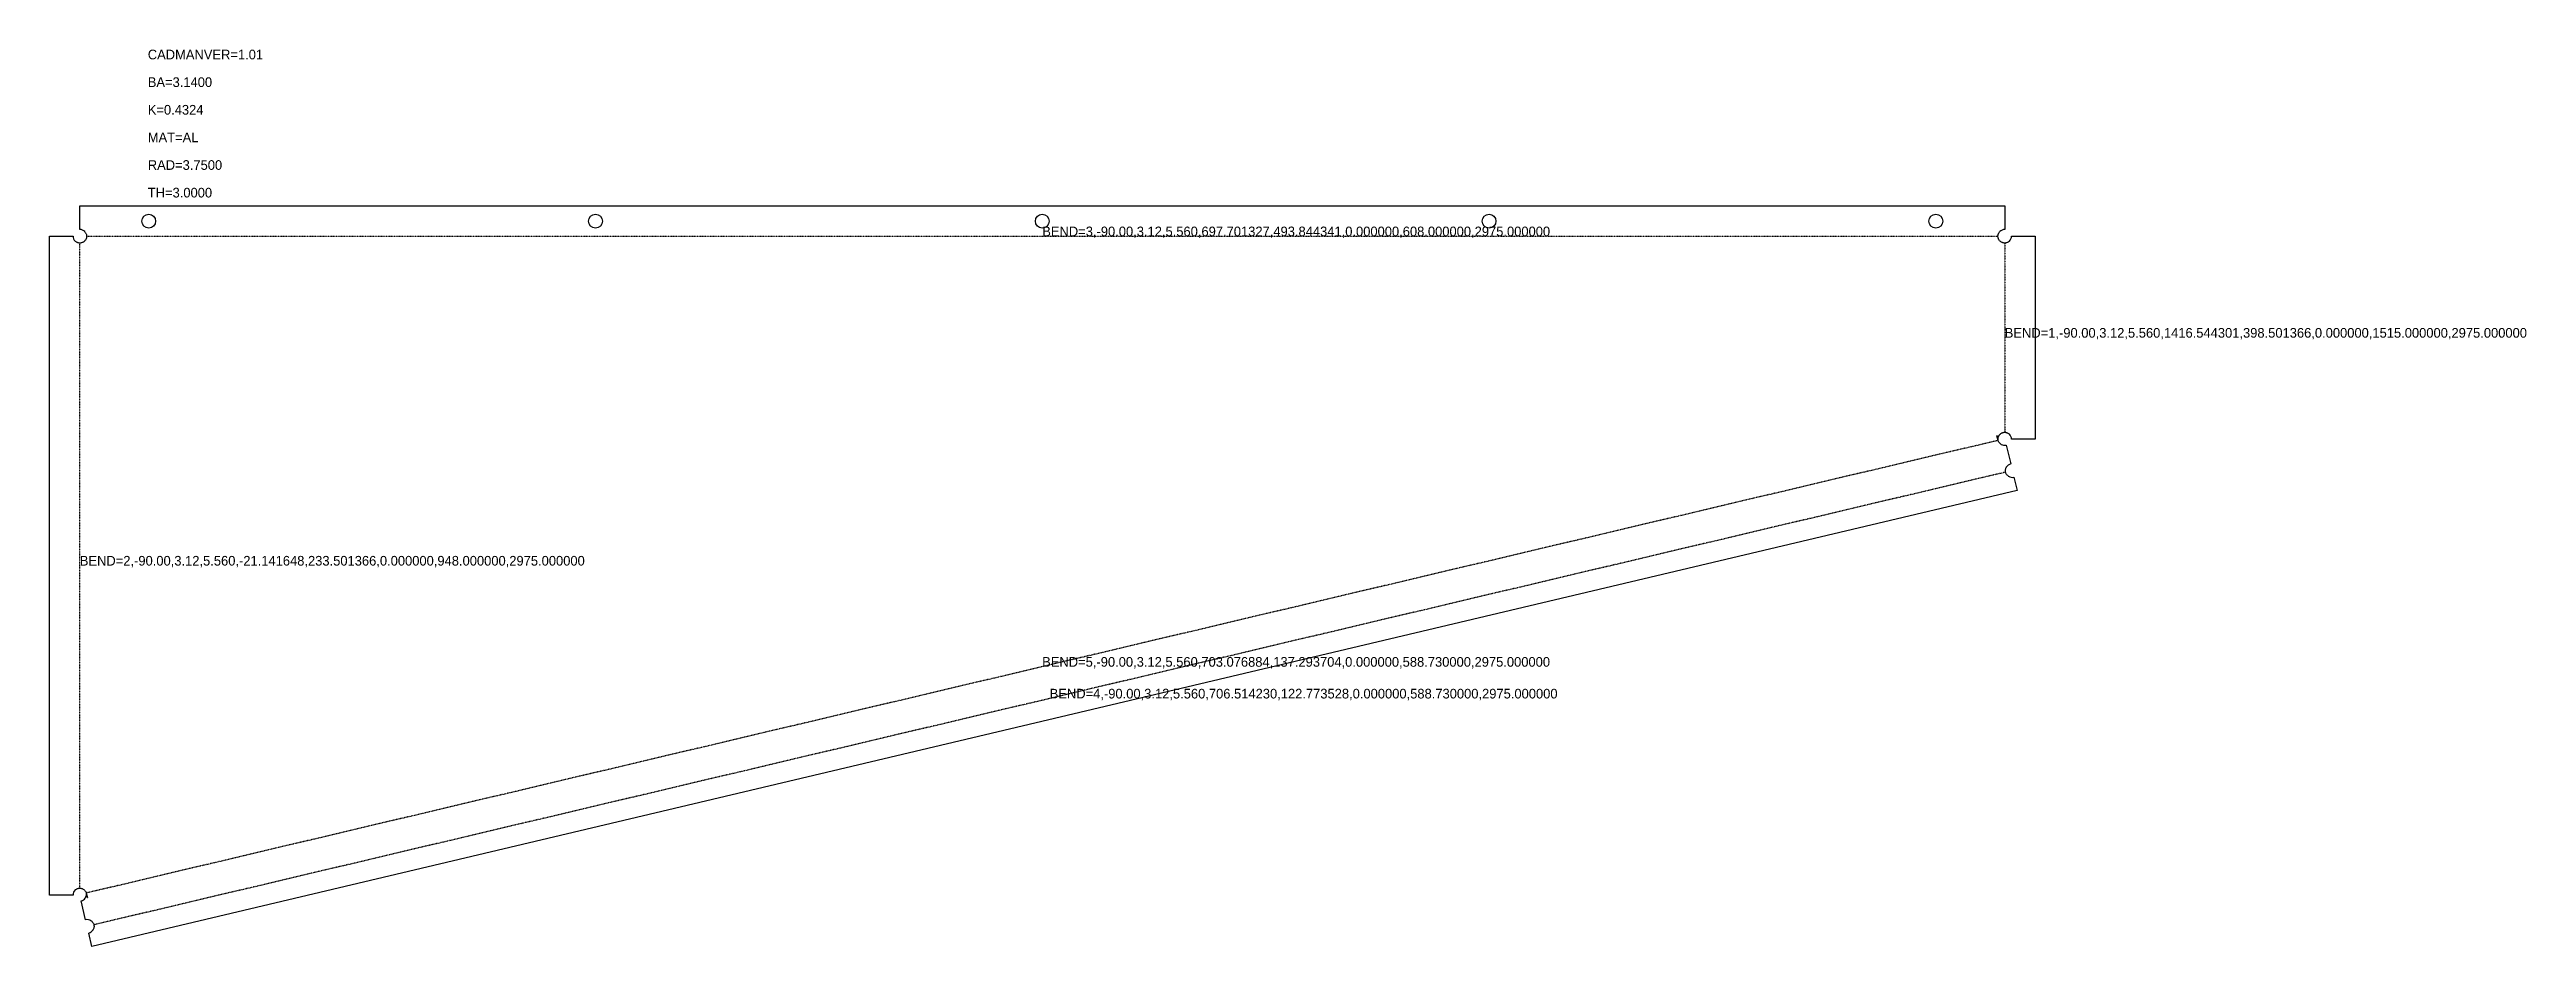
# Model space of a CAD drawing. Extents: x -21 to 1772, y -42 to 607.
import ezdxf

# ---------------------------------------------------------------- set-up
doc = ezdxf.new("R2010")
doc.units = 0
doc.header["$LTSCALE"] = 0.2
doc.linetypes.add('BORDER', pattern=[1.75, 0.5, -0.25, 0.5, -0.25, 0, -0.25])

msp = doc.modelspace()

# ---------------------------------------------------------------- linework, layer by layer
at = {"layer": '1', "color": 7, "linetype": 'CONTINUOUS'}
for p, q in [((0.701327, 476.844341), (0.701327, 493.844341)), ((0.701327, 493.844341), (1394.701327, 493.844341)), ((1394.701327, 493.844341), (1394.701327, 476.844341)), ((-21.141648, -4.998634), (-21.141648, 472.001366)), ((-21.141648, 472.001366), (-4.141648, 472.001366)), ((-2.559947, 468.352362), (-2.396965, 468.243874)), ((-1.940524, 467.911504), (-2.396965, 468.243874)), ((-1.534842, 467.642949), (-1.940524, 467.911504)), ((-1.178823, 467.438102), (-1.534842, 467.642949)), ((-0.871215, 467.296996), (-1.178823, 467.438102)), ((-0.847448, 467.287917), (-0.871215, 467.296996)), ((-0.823618, 467.27898), (-0.847448, 467.287917)), ((-0.77578, 467.261539), (-0.823618, 467.27898)), ((-0.679358, 467.228354), (-0.77578, 467.261539)), ((-0.48353, 467.168819), (-0.679358, 467.228354)), ((-0.079534, 467.077047), (-0.48353, 467.168819)), ((0.341773, 467.021685), (-0.079534, 467.077047)), ((0.779839, 467.002732), (0.341773, 467.021685)), ((1.224392, 467.021461), (0.779839, 467.002732)), ((1.653477, 467.079165), (1.224392, 467.021461)), ((2.067722, 467.175846), (1.653477, 467.079165)), ((2.468872, 467.311504), (2.067722, 467.175846)), ((2.857494, 467.486173), (2.468872, 467.311504)), ((3.234618, 467.699846), (2.857494, 467.486173)), ((3.601011, 467.952437), (3.234618, 467.699846)), ((4, 468.243874), (3.601011, 467.952437)), ((4.458819, 475.099658), (4.35033, 475.26264)), ((4.35033, 468.583067), (4.458819, 468.746049)), ((4.458819, 475.099658), (4.750256, 474.744025)), ((4.791189, 469.202495), (4.458819, 468.746049)), ((4.750256, 474.744025), (5.002846, 474.377632)), ((5.059744, 469.608172), (4.791189, 469.202495)), ((5.002846, 474.377632), (5.21652, 474.000508)), ((5.264591, 469.964192), (5.059744, 469.608172)), ((5.21652, 474.000508), (5.391189, 473.611886)), ((5.405697, 470.271799), (5.264591, 469.964192)), ((5.391189, 473.611886), (5.526846, 473.210736)), ((5.414776, 470.295566), (5.405697, 470.271799)), ((5.423713, 470.319396), (5.414776, 470.295566)), ((5.441154, 470.367239), (5.423713, 470.319396)), ((5.474339, 470.463656), (5.441154, 470.367239)), ((5.533874, 470.659488), (5.474339, 470.463656)), ((5.526846, 473.210736), (5.623528, 472.796491)), ((5.625646, 471.06348), (5.533874, 470.659488)), ((5.623528, 472.796491), (5.681232, 472.367406)), ((5.681008, 471.484787), (5.625646, 471.06348)), ((5.699961, 471.922853), (5.681008, 471.484787)), ((5.681232, 472.367406), (5.699961, 471.922853)), ((1389.702693, 471.922853), (1389.721646, 472.36092)), ((1389.721421, 471.478301), (1389.702693, 471.922853)), ((1389.779126, 471.049216), (1389.721421, 471.478301)), ((1389.721646, 472.36092), (1389.777008, 472.782227)), ((1389.777008, 472.782227), (1389.86878, 473.186223)), ((1389.875807, 470.634971), (1389.779126, 471.049216)), ((1389.86878, 473.186223), (1389.928315, 473.382051)), ((1390.011465, 470.233821), (1389.875807, 470.634971)), ((1389.928315, 473.382051), (1389.9615, 473.478472)), ((1389.9615, 473.478472), (1389.978941, 473.526311)), ((1389.978941, 473.526311), (1389.987878, 473.550141)), ((1389.987878, 473.550141), (1389.996957, 473.573908)), ((1389.996957, 473.573908), (1390.138063, 473.881515)), ((1390.186134, 469.845199), (1390.011465, 470.233821)), ((1390.138063, 473.881515), (1390.342909, 474.237535)), ((1390.399807, 469.468075), (1390.186134, 469.845199)), ((1390.342909, 474.237535), (1390.611465, 474.643217)), ((1390.652398, 469.101682), (1390.399807, 469.468075)), ((1390.611465, 474.643217), (1390.943835, 475.099658)), ((1390.943835, 468.702693), (1390.652398, 469.101682)), ((1391.052322, 475.26264), (1390.943835, 475.099658)), ((1391.283028, 468.352363), (1391.446009, 468.243874)), ((1391.902456, 467.911504), (1391.446009, 468.243874)), ((1392.308132, 467.642949), (1391.902456, 467.911504)), ((1392.664152, 467.438102), (1392.308132, 467.642949)), ((1392.97176, 467.296996), (1392.664152, 467.438102)), ((1392.995526, 467.287917), (1392.97176, 467.296996)), ((1393.019357, 467.27898), (1392.995526, 467.287917)), ((1393.0672, 467.261539), (1393.019357, 467.27898)), ((1393.163616, 467.228354), (1393.0672, 467.261539)), ((1393.359449, 467.168819), (1393.163616, 467.228354)), ((1393.763441, 467.077047), (1393.359449, 467.168819)), ((1394.184747, 467.021685), (1393.763441, 467.077047)), ((1394.622814, 467.002732), (1394.184747, 467.021685)), ((1395.067366, 467.021461), (1394.622814, 467.002732)), ((1395.496451, 467.079165), (1395.067366, 467.021461)), ((1395.910697, 467.175846), (1395.496451, 467.079165)), ((1396.311847, 467.311504), (1395.910697, 467.175846)), ((1396.700469, 467.486173), (1396.311847, 467.311504)), ((1397.077593, 467.699846), (1396.700469, 467.486173)), ((1397.443986, 467.952437), (1397.077593, 467.699846)), ((1397.799619, 468.243874), (1397.443986, 467.952437)), ((1397.799619, 468.243874), (1397.9626, 468.352363)), ((1399.544301, 472.001366), (1416.544301, 472.001366)), ((1416.544301, 472.001366), (1416.544301, 325.001366)), ((1389.20114, 327.432619), (1388.998199, 327.384578)), ((1389.767559, 324.134615), (1388.998199, 327.384578)), ((1389.20114, 327.432619), (1389.703126, 324.580057)), ((1389.703126, 324.580057), (1389.722981, 325.044706)), ((1389.722981, 325.044706), (1389.822447, 325.547727)), ((1389.782826, 324.074904), (1389.767559, 324.134615)), ((1389.799307, 324.015697), (1389.782826, 324.074904)), ((1389.835619, 323.900029), (1389.799307, 324.015697)), ((1389.822447, 325.547727), (1389.916181, 326.451319)), ((1389.921936, 323.678389), (1389.835619, 323.900029)), ((1390.151701, 323.263863), (1389.921936, 323.678389)), ((1390.462148, 322.868415), (1390.151701, 323.263863)), ((1390.859439, 322.46677), (1390.462148, 322.868415)), ((1391.446009, 328.758858), (1391.283028, 328.65037)), ((1391.446009, 328.758858), (1391.801642, 329.050295)), ((1391.801642, 329.050295), (1392.168036, 329.302886)), ((1392.168036, 329.302886), (1392.545159, 329.516559)), ((1392.545159, 329.516559), (1392.933781, 329.691228)), ((1392.933781, 329.691228), (1393.334931, 329.826886)), ((1393.334931, 329.826886), (1393.749177, 329.923567)), ((1393.749177, 329.923567), (1394.178262, 329.981272)), ((1394.178262, 329.981272), (1394.622814, 330)), ((1394.622814, 330), (1395.060881, 329.981047)), ((1395.060881, 329.981047), (1395.482187, 329.925685)), ((1395.482187, 329.925685), (1395.886183, 329.833913)), ((1395.886183, 329.833913), (1396.082012, 329.774378)), ((1396.082012, 329.774378), (1396.178433, 329.741193)), ((1396.178433, 329.741193), (1396.226272, 329.723752)), ((1396.226272, 329.723752), (1396.250102, 329.714815)), ((1396.250102, 329.714815), (1396.273868, 329.705736)), ((1396.273868, 329.705736), (1396.581476, 329.56463)), ((1396.581476, 329.56463), (1396.937496, 329.359783)), ((1396.937496, 329.359783), (1397.343178, 329.091228)), ((1397.343178, 329.091228), (1397.799619, 328.758858)), ((1397.9626, 328.650371), (1397.799619, 328.758858)), ((1416.544301, 325.001366), (1399.544301, 325.001366)), ((1390.859439, 322.46677), (1391.42523, 321.827568)), ((1391.42523, 321.827568), (1392.060153, 321.245246)), ((1395.718091, 320.706302), (1398.943159, 307.082832)), ((1403.51423, 287.773528), (9.51423, -42.226472)), ((1395.083276, 302.40986), (1395.096102, 302.614137)), ((1395.087039, 301.995589), (1395.083276, 302.40986)), ((1395.130217, 301.572863), (1395.087039, 301.995589)), ((1395.096102, 302.614137), (1395.106178, 302.715609)), ((1395.106178, 302.715609), (1395.112133, 302.766183)), ((1395.112133, 302.766183), (1395.115337, 302.791426)), ((1395.115337, 302.791426), (1395.118696, 302.816649)), ((1395.118696, 302.816649), (1395.185147, 303.148485)), ((1395.212687, 301.142209), (1395.130217, 301.572863)), ((1395.185147, 303.148485), (1395.302472, 303.542119)), ((1395.333322, 300.713926), (1395.212687, 301.142209)), ((1395.302472, 303.542119), (1395.470349, 303.998755)), ((1395.488323, 300.309673), (1395.333322, 300.713926)), ((1395.470349, 303.998755), (1395.688635, 304.519486)), ((1395.677826, 299.928841), (1395.488323, 300.309673)), ((1395.902243, 299.569731), (1395.677826, 299.928841)), ((1395.756656, 304.703074), (1395.688635, 304.519486)), ((1396.161742, 299.231799), (1395.902243, 299.569731)), ((1396.456539, 298.914039), (1396.161742, 299.231799)), ((1396.786744, 298.61569), (1396.456539, 298.914039)), ((1397.152266, 298.336755), (1396.786744, 298.61569)), ((1397.152266, 298.336755), (1397.29538, 298.20315)), ((1401.210607, 297.504578), (1403.51423, 287.773528)), ((0.335287, -0.018728), (0.779839, 0)), ((0.779839, 0), (1.217906, -0.018953)), ((-4.141648, -4.998634), (-21.141648, -4.998634)), ((-2.396965, -1.241142), (-2.559947, -1.34963)), ((-2.396965, -1.241142), (-2.041332, -0.949705)), ((-2.041332, -0.949705), (-1.674939, -0.697114)), ((-1.674939, -0.697114), (-1.297815, -0.483441)), ((-1.297815, -0.483441), (-0.909193, -0.308772)), ((-0.909193, -0.308772), (-0.508043, -0.173114)), ((-0.508043, -0.173114), (-0.093798, -0.076433)), ((-0.093798, -0.076433), (0.335287, -0.018728)), ((1.217906, -0.018953), (1.639213, -0.074315)), ((1.639213, -0.074315), (2.043205, -0.166087)), ((4.943159, -22.917169), (1.718091, -9.293699)), ((2.043205, -0.166087), (2.239037, -0.225622)), ((2.239037, -0.225622), (2.335454, -0.258807)), ((2.335454, -0.258807), (2.383297, -0.276248)), ((2.383297, -0.276248), (2.407127, -0.285185)), ((2.407127, -0.285185), (2.430894, -0.294264)), ((2.430894, -0.294264), (2.738501, -0.43537)), ((2.738501, -0.43537), (3.094521, -0.640217)), ((3.094521, -0.640217), (3.661957, -0.908772)), ((3.661957, -0.908772), (4.057435, -1.483761)), ((4.408171, -1.893577), (4.057435, -1.483761)), ((4.408171, -1.893577), (4.805461, -2.295225)), ((4.746176, -7.171981), (5.052639, -6.366805)), ((4.805461, -2.295225), (5.115906, -2.690669)), ((5.052639, -6.366805), (5.271806, -5.541781)), ((5.115906, -2.690669), (5.345676, -3.105198)), ((5.445163, -4.974536), (5.271806, -5.541781)), ((5.345676, -3.105198), (5.431988, -3.326838)), ((5.431988, -3.326838), (5.468301, -3.442504)), ((5.544626, -4.471516), (5.445163, -4.974536)), ((5.468301, -3.442504), (5.484786, -3.501712)), ((5.484786, -3.501712), (5.500051, -3.561424)), ((5.500051, -3.561424), (6.269411, -6.811387)), ((5.564481, -4.006866), (5.544626, -4.471516)), ((6.066457, -6.859432), (5.564481, -4.006866)), ((6.066457, -6.859432), (6.269411, -6.811387)), ((9.51423, -42.226472), (7.210607, -32.495422)), ((9.001506, -23.749348), (8.858391, -23.615742)), ((9.001506, -23.749348), (9.367025, -24.028281)), ((9.367025, -24.028281), (9.697231, -24.326632)), ((9.697231, -24.326632), (9.992031, -24.644391)), ((9.992031, -24.644391), (10.251526, -24.982319)), ((10.251526, -24.982319), (10.475944, -25.34143)), ((10.397109, -30.115667), (10.465137, -29.93208)), ((10.68342, -29.411345), (10.465137, -29.93208)), ((10.475944, -25.34143), (10.665449, -25.722264)), ((10.665449, -25.722264), (10.820448, -26.126516)), ((10.851297, -28.954712), (10.68342, -29.411345)), ((10.820448, -26.126516), (10.941081, -26.554801)), ((10.968626, -28.561079), (10.851297, -28.954712)), ((10.941081, -26.554801), (11.023554, -26.985453)), ((11.035075, -28.22924), (10.968626, -28.561079)), ((11.023554, -26.985453), (11.066733, -27.408181)), ((11.038431, -28.20402), (11.035075, -28.22924)), ((11.041636, -28.178771), (11.038431, -28.20402)), ((11.047591, -28.128197), (11.041636, -28.178771)), ((11.057669, -28.026731), (11.047591, -28.128197)), ((11.070493, -27.82245), (11.057669, -28.026731)), ((11.066733, -27.408181), (11.070493, -27.82245))]:
    msp.add_line(p, q, dxfattribs=at)
for centre, radius, start, end in [((0.858352, 472.001366), 5, 180, -133.130295), ((0.701327, 471.844341), 5, 43.130304, 90), ((0.701327, 472.001366), 4.999999, -48.720354, -43.130304), ((1394.701327, 472.001366), 4.999999, -138.720354, -133.130304), ((1394.701327, 471.844341), 5, 90, 136.869705), ((1394.544301, 472.001366), 5, -46.869696, 0), ((1394.701327, 325.001366), 4.999998, 133.130304, 163.142603), ((1394.544301, 325.001366), 5, 0, 46.869705), ((1394.566281, 325.571827), 5, -120.081128, -76.681614), ((1400.094969, 302.217307), 5, 103.318386, 150.188153), ((1400.058799, 302.370103), 4.999999, -123.551341, -76.681628), ((0.858352, -4.998634), 5, 133.130304, 180), ((0.566281, -4.428174), 5, -76.681614, -33.282077), ((6.094969, -27.782694), 5, 56.448629, 103.318386), ((6.058799, -27.629897), 4.999999, -76.681628, -29.811888)]:
    msp.add_arc(centre, radius, start, end, dxfattribs=at)
at = {"layer": '2', "color": 7, "linetype": 'BORDER'}
for p, q in [((0.779839, 0), (0.779839, 467.002732)), ((5.699961, 471.922853), (1389.702693, 471.922853)), ((1394.622814, 467.002732), (1394.622814, 330)), ((1389.767559, 324.134615), (5.500051, -3.561424)), ((1395.212687, 301.142209), (10.941081, -26.554801))]:
    msp.add_line(p, q, dxfattribs=at)
at = {"layer": '3', "color": 7, "linetype": 'CONTINUOUS'}
for centre in [(50.701327, 482.844341), (374.201327, 482.844341), (697.701327, 482.844341), (1021.201327, 482.844341), (1344.701327, 482.844341)]:
    msp.add_circle(centre, 5, dxfattribs=at)

# ---------------------------------------------------------------- texts
at = {"layer": '1', "color": 7, "linetype": 'CONTINUOUS'}
for s, p in [('CADMANVER=1.01', (50, 600)), ('BA=3.1400', (50, 580)), ('K=0.4324', (50, 560)), ('MAT=AL', (50, 540)), ('RAD=3.7500', (50, 520)), ('TH=3.0000', (50, 500))]:
    msp.add_text(s, height=7, dxfattribs=at).set_placement(p)
at = {"layer": '2', "color": 7, "linetype": 'CONTINUOUS'}
for s, p in [('BEND=3,-90.00,3.12,5.560,697.701327,493.844341,0.000000,608.000000,2975.000000', (697.701327, 471.922853)), ('BEND=1,-90.00,3.12,5.560,1416.544301,398.501366,0.000000,1515.000000,2975.000000', (1394.622814, 398.501366)), ('BEND=2,-90.00,3.12,5.560,-21.141648,233.501366,0.000000,948.000000,2975.000000', (0.779839, 233.501366)), ('BEND=5,-90.00,3.12,5.560,703.076884,137.293704,0.000000,588.730000,2975.000000', (697.633805, 160.286595)), ('BEND=4,-90.00,3.12,5.560,706.514230,122.773528,0.000000,588.730000,2975.000000', (703.076884, 137.293704))]:
    msp.add_text(s, height=7, dxfattribs=at).set_placement(p)

doc.saveas('drawing.dxf')
